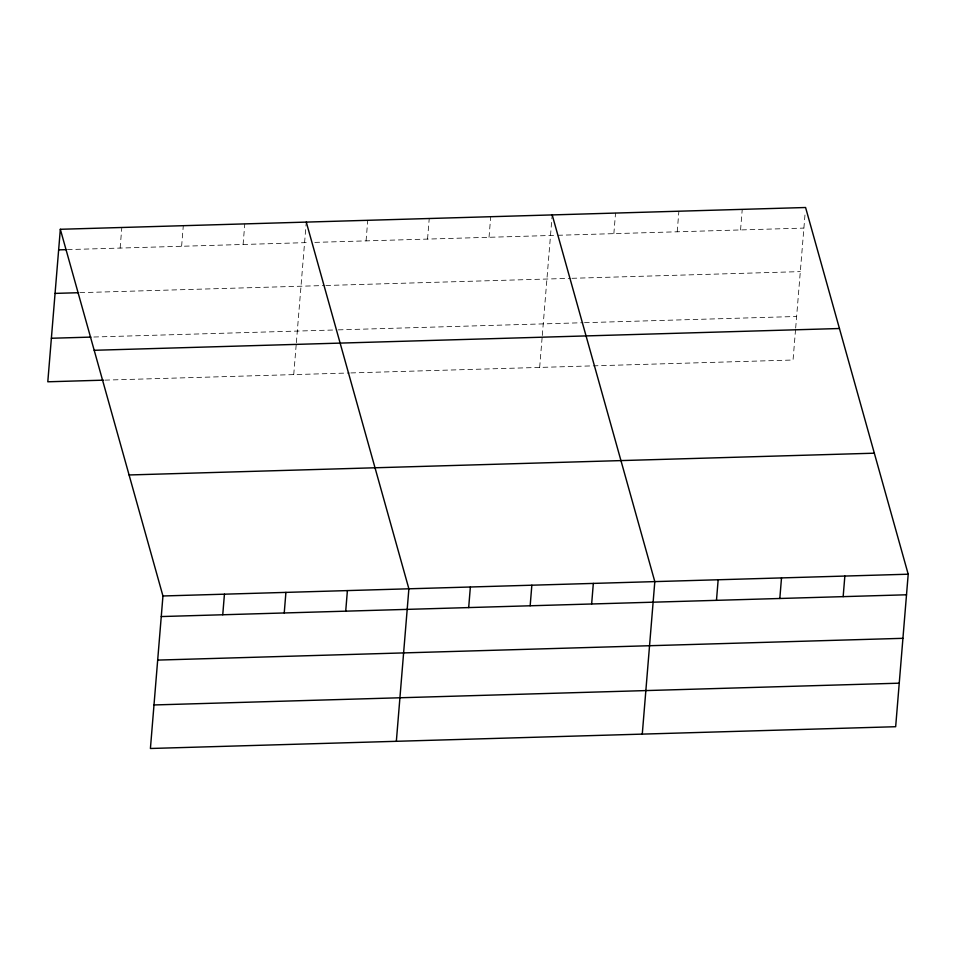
<?xml version="1.0" encoding="UTF-8"?>
<svg xmlns="http://www.w3.org/2000/svg" width="956" height="956" viewBox="0 0 956 956"><rect width="100%" height="100%" fill="white"/><g stroke="black" fill="none" stroke-linecap="round" stroke-linejoin="round"><path stroke-width="0.72" stroke-dasharray="4.78 3.58" d="M120.133 248.07L121.818 227.48M181.616 246.266L183.301 225.688M243.099 244.473L244.784 223.895M293.731 374.609L296.24 344.136M296.36 342.678L306.147 223.561M366.064 240.876L367.749 220.298M427.547 239.084L429.232 218.506M489.03 237.291L490.715 216.713M539.662 367.427L542.172 336.942M542.291 335.496L552.078 216.379M613.86 233.646L615.545 213.057M677.207 231.794L678.891 211.204M740.553 229.942L742.238 209.364M795.547 329.545L793.05 360.018L350.828 372.936M795.667 328.087L805.107 213.391M67.434 249.612L308.967 242.549M314.823 242.382L556.404 235.319M557.874 235.284L803.888 228.09M79.957 292.667L324.419 285.533M325.888 285.486L570.505 278.339M571.975 278.304L800.315 271.624M93.831 337.014L336.835 329.916M338.305 329.868L583.017 322.722M584.486 322.686L796.623 316.484M104.897 380.13L349.358 372.983"/><path stroke-width="1.43" d="M60.336 229.285L162.95 595.982L150.415 748.488L895.664 726.715L908.2 574.209L805.585 207.512L60.336 229.285L47.8 381.791L103.427 380.165M222.748 614.768L224.433 594.19M284.231 612.975L285.916 592.385M345.714 611.171L347.398 590.593M396.346 741.306L408.881 588.8L306.267 222.091M468.679 607.586L470.364 586.996M530.162 605.781L531.847 585.203M591.645 603.989L593.329 583.411M642.277 734.124L654.812 581.606L552.198 214.909M716.474 600.344L718.159 579.754M779.821 598.492L781.506 577.914M843.156 596.64L844.853 576.062M58.651 249.863L65.964 249.647M55.066 293.396L78.488 292.715M51.385 338.257L90.904 337.098M94.202 350.29L839.452 328.517M129.096 474.965L874.334 453.192M162.95 595.982L908.2 574.209M161.265 616.56L906.503 594.787M157.68 660.094L902.93 638.321M153.988 704.954L899.238 683.182"/></g></svg>
